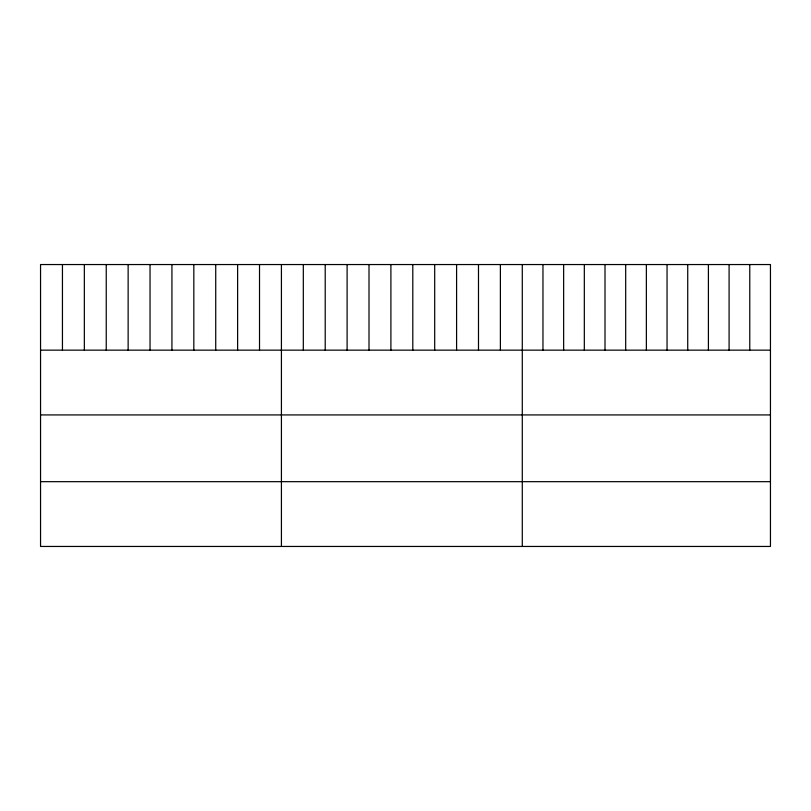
<?xml version="1.0" encoding="UTF-8"?>
<svg xmlns="http://www.w3.org/2000/svg" width="811" height="811" viewBox="0 0 811 811"><rect width="100%" height="100%" fill="white"/><g stroke="black" fill="none" stroke-linecap="round" stroke-linejoin="round"><path stroke-width="1.22" d="M770.45 350.149L770.45 546.452L40.55 546.452L40.55 264.548L770.45 264.548L770.45 350.149L40.55 350.149M40.55 414.928L770.45 414.928M40.55 481.673L770.45 481.673M749.769 264.548L749.769 350.149M729.089 264.548L729.089 350.149M708.408 264.548L708.408 350.149M687.728 264.548L687.728 350.149M667.047 264.548L667.047 350.149M646.367 264.548L646.367 350.149M625.687 264.548L625.687 350.149M605.006 264.548L605.006 350.149M584.325 264.548L584.325 350.149M563.645 264.548L563.645 350.149M542.964 264.548L542.964 350.149M522.284 264.548L522.284 546.452M500.387 264.548L500.387 350.149M478.49 264.548L478.49 350.149M456.593 264.548L456.593 350.149M434.696 264.548L434.696 350.149M412.799 264.548L412.799 350.149M390.902 264.548L390.902 350.149M369.005 264.548L369.005 350.149M347.108 264.548L347.108 350.149M325.211 264.548L325.211 350.149M303.314 264.548L303.314 350.149M281.417 264.548L281.417 546.452M259.52 264.548L259.52 350.149M237.623 264.548L237.623 350.149M215.726 264.548L215.726 350.149M193.829 264.548L193.829 350.149M171.932 264.548L171.932 350.149M150.035 264.548L150.035 350.149M128.138 264.548L128.138 350.149M106.241 264.548L106.241 350.149M84.344 264.548L84.344 350.149M62.447 264.548L62.447 350.149"/></g></svg>
